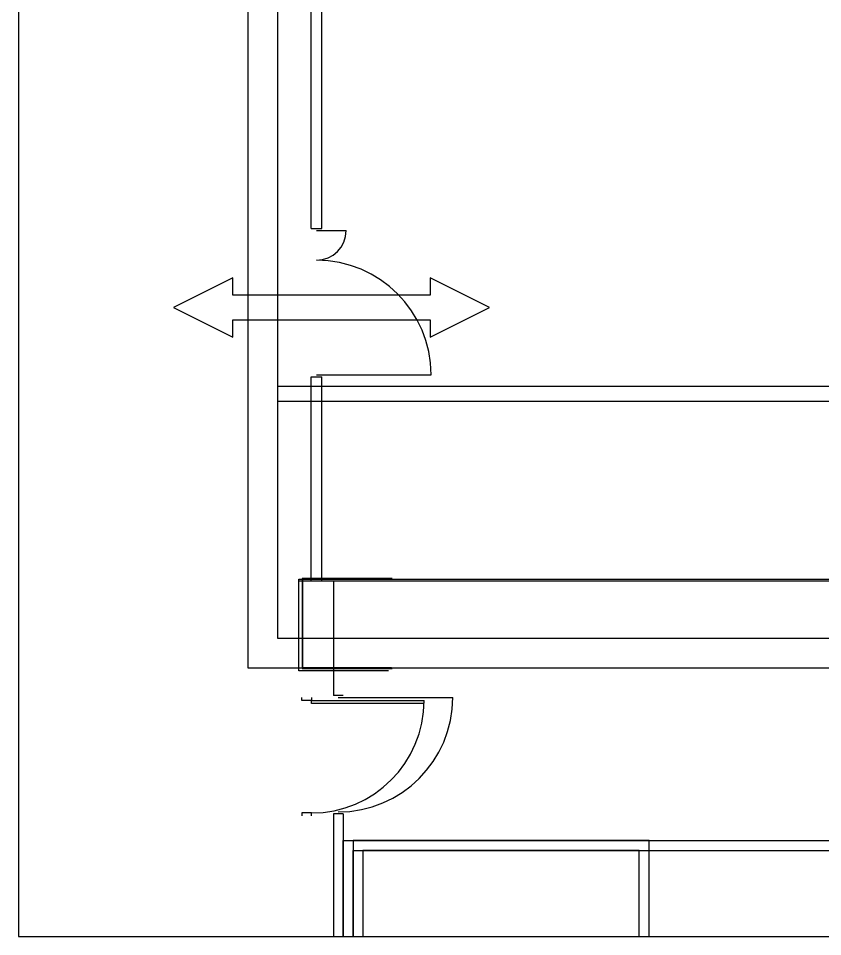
# Model space of a CAD drawing. Header units: millimetres. Extents: x 2191 to 43870, y 1353 to 35626.
# Drawn here: x 2191 to 10340, y 1353 to 10656 of the extents above; entities that cross this region are included whole.
import ezdxf

# ---------------------------------------------------------------- set-up
doc = ezdxf.new("R2010")
doc.units = ezdxf.units.MM
for name, color, linetype in [('archi', 8, 'Continuous'), ('文字', 7, 'Continuous'), ('標的物', 1, 'Continuous')]:
    doc.layers.add(name, color=color, linetype=linetype)

msp = doc.modelspace()

# ---------------------------------------------------------------- linework, layer by layer
for p, q in [((4514.78772, 33876.95165), (4514.78772, 4076.69297)), ((4814.78772, 33576.95165), (4814.78772, 4376.69297)), ((4814.78772, 4376.69297), (13622.17754, 4376.69297)), ((4514.78772, 4076.69297), (13622.17754, 4076.69297))]:
    msp.add_line(p, q)
at = {"color": 0, "linetype": 'Continuous'}
for p, q in [((5062.17754, 3745.79086, 3000), (5062.17754, 3775.79086, 3000)), ((5162.17754, 3745.79086, 3000), (5062.17754, 3745.79086, 3000)), ((5162.17754, 3775.79086, 3000), (5162.17754, 3745.79086, 3000)), ((5162.17754, 3745.79086, 3000), (6302.17754, 3745.79086, 3000)), ((5162.17754, 3715.79086, 3000), (5162.17754, 3745.79086, 3000)), ((6302.17754, 3715.79086, 3000), (5162.17754, 3715.79086, 3000)), ((5162.17754, 2605.79086, 3000), (5062.17754, 2605.79086, 3000)), ((5062.17754, 2605.79086, 3000), (5062.17754, 2575.79086, 3000)), ((5162.17754, 2575.79086, 3000), (5162.17754, 2605.79086, 3000))]:
    msp.add_line(p, q, dxfattribs=at)
msp.add_arc((5162.17754, 3745.79086, 3000), 1140, 270, 0, dxfattribs=at)
at = {"layer": 'archi', "color": 7}
for p, q in [((5072.17754, 4975.79086, 3000), (5972.17754, 4975.79086, 3000)), ((5072.17754, 4075.79086, 3000), (5072.17754, 4975.79086, 3000)), ((5972.17754, 4075.79086, 3000), (5072.17754, 4075.79086, 3000))]:
    msp.add_line(p, q, dxfattribs=at)
at = {"layer": '文字'}
for p, q in [((2190.88634, 34921.23431), (2190.88634, 1352.8079)), ((2190.88634, 1352.8079), (43869.82595, 1352.8079))]:
    msp.add_line(p, q, dxfattribs=at)
at = {"layer": '標的物'}
for p, q in [((5157.17754, 8525.79086, 3000), (5157.17754, 34921.23431, 3000)), ((5267.17754, 8525.79086, 3000), (5267.17754, 34921.23431, 3000)), ((5157.17754, 8525.79086, 3000), (5267.17754, 8525.79086, 3000)), ((5212.17754, 8505.79086, 3000), (5512.17754, 8505.79086, 3000)), ((4363.8122, 8025.79086), (3763.8122, 7725.79086)), ((4363.8122, 7850.79086), (4363.8122, 8025.79086)), ((6963.81219, 7725.79086), (6363.81219, 8025.79086)), ((6363.81219, 8025.79086), (6363.81219, 7850.79086)), ((6363.81219, 7850.79086), (4363.8122, 7850.79086)), ((3763.8122, 7725.79086), (4363.8122, 7425.79086)), ((6363.81219, 7425.79086), (6963.81219, 7725.79086)), ((4363.8122, 7425.79086), (4363.8122, 7600.79086)), ((4363.8122, 7600.79086), (6363.81219, 7600.79086)), ((6363.81219, 7600.79086), (6363.81219, 7425.79086)), ((5157.17754, 4955.79086, 3000), (5157.17754, 7025.79086, 3000)), ((5157.17754, 7025.79086, 3000), (5267.17754, 7025.79086, 3000)), ((5212.17754, 7045.79086, 3000), (6372.17754, 7045.79086, 3000)), ((5267.17754, 4955.79086, 3000), (5267.17754, 7025.79086, 3000)), ((13627.17755, 6925.79086, 3000), (4814.78772, 6925.79086, 3000)), ((13627.17755, 6775.79086, 3000), (4814.78772, 6775.79086, 3000)), ((5032.17754, 4975.79086, 3000), (13627.17755, 4975.79086, 3000)), ((5032.17754, 4955.79086, 3000), (5032.17754, 4975.79086, 3000)), ((5032.17754, 4045.79086, 3000), (5032.17754, 4955.79086, 3000)), ((5032.17754, 4955.79086, 3000), (5942.17754, 4955.79086, 3000)), ((5032.17754, 4955.79086, 3000), (13627.17755, 4955.79086, 3000)), ((5977.17754, 4980.79086, 3000), (5067.17754, 4980.79086, 3000)), ((5067.17754, 4980.79086, 3000), (5067.17754, 4070.79086, 3000)), ((5382.17754, 4955.79086, 3000), (5382.17754, 3795.79086, 3000)), ((5942.17754, 4045.79086, 3000), (5032.17754, 4045.79086, 3000)), ((5067.17754, 4070.79086, 3000), (5977.17754, 4070.79086, 3000)), ((5482.17754, 3795.79086, 3000), (5382.17754, 3795.79086, 3000)), ((5432.17754, 3775.79086, 3000), (6592.17754, 3775.79086, 3000)), ((5382.17754, 2595.79086, 3000), (5382.17754, 1352.8079, 3000)), ((5482.17754, 2595.79086, 3000), (5382.17754, 2595.79086, 3000)), ((5482.17754, 2595.79086, 3000), (5482.17754, 1352.8079, 3000)), ((5482.17754, 1352.8079, 3000), (5482.17754, 2325.11235, 3000)), ((5482.17754, 2325.11235, 3000), (13592.17754, 2325.11235, 3000)), ((5482.17754, 1352.8079, 3000), (5482.17754, 2325.11235, 3000)), ((5482.17754, 2325.11235, 3000), (13592.17754, 2325.11235, 3000)), ((8582.17754, 2325.11235, 3000), (5582.17754, 2325.11235, 3000)), ((5582.17754, 2325.11235, 3000), (5582.17754, 1352.8079, 3000)), ((8582.17754, 1352.8079, 3000), (8582.17754, 2325.11235, 3000)), ((5582.17754, 1352.8079, 3000), (5582.17754, 2225.11235, 3000)), ((5582.17754, 2225.11235, 3000), (13492.17754, 2225.11235, 3000)), ((5582.17754, 1352.8079, 3000), (5582.17754, 2225.11235, 3000)), ((5582.17754, 2225.11235, 3000), (13492.17754, 2225.11235, 3000)), ((8482.17754, 2225.11235, 3000), (5682.17754, 2225.11235, 3000)), ((5682.17754, 2225.11235, 3000), (5682.17754, 1352.8079, 3000)), ((8482.17754, 1352.8079, 3000), (8482.17754, 2225.11235, 3000))]:
    msp.add_line(p, q, dxfattribs=at)
for centre, radius, start, end in [((5212.17754, 8505.79086, 3000), 300, 270, 0), ((5212.17754, 7045.79086, 3000), 1160, 0, 90), ((5432.17754, 3775.79086, 3000), 1160, 270, 0)]:
    msp.add_arc(centre, radius, start, end, dxfattribs=at)

doc.saveas('drawing.dxf')
